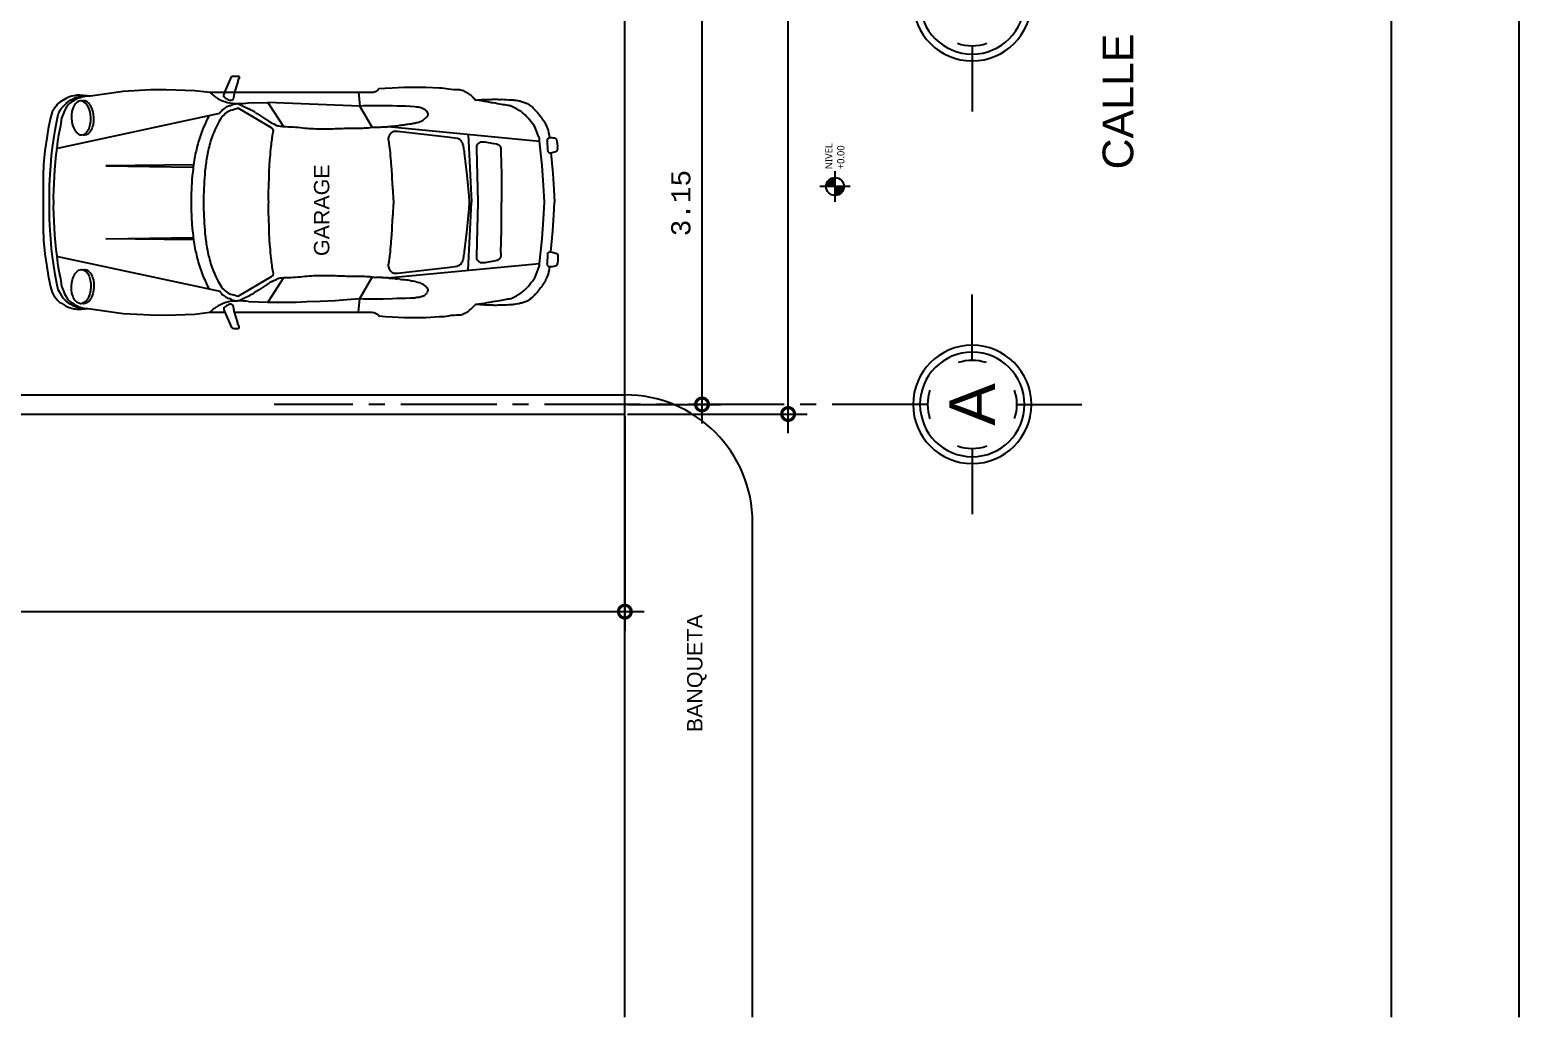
# Model space of a CAD drawing. Header units: inches. Extents: x -9 to 337, y -247 to 209.
# Drawn here: x 297.27 to 308.92, y 87.96 to 95.69 of the extents above; entities that cross this region are included whole.
import ezdxf
from ezdxf.enums import TextEntityAlignment as Align

# ---------------------------------------------------------------- set-up
doc = ezdxf.new("R2010")
doc.units = ezdxf.units.IN
doc.header["$MEASUREMENT"] = 0
doc.header["$PDMODE"] = 34
doc.linetypes.add('CENTER2', pattern=[1.125, 0.75, -0.125, 0.125, -0.125])
doc.styles.add('MONOTXT4', font='monotxt4.shx')
doc.styles.get("Standard").update_dxf_attribs({"font": 'arial.ttf'})
doc.dimstyles.new('E100', dxfattribs={"dimtxt": 0.15, "dimasz": 0.2, "dimexe": 0.15, "dimexo": 0.02, "dimgap": 0.09, "dimtad": 1, "dimzin": 0, "dimdsep": 46, "dimtxsty": 'MONOTXT4', "dimblk": 'DOTSMALL', "dimcen": 0.01, "dimdle": 0.15, "dimclrd": 1, "dimclre": 1, "dimclrt": 2, "dimadec": 0, "dimazin": 0, "dimtfac": 1, "dimtofl": 0, "dimtmove": 1, "dimatfit": 1, "dimldrblk": 'OPEN90', "dimfxl": 1, "dimtolj": 1, "dimtzin": 0, "dimarcsym": 0})

# ---------------------------------------------------------------- blocks, each defined once
blk = doc.blocks.new('AUPLN016')
at = {"color": 1}
for p, q in [((1.553, 0.836), (1.544, 0.732)), ((1.16, 0.727), (1.125, 0.726)), ((1.197, 0.729), (1.16, 0.727)), ((1.26, 0.73), (1.197, 0.729)), ((1.297, 0.732), (1.26, 0.73)), ((1.367, 0.733), (1.297, 0.732)), ((1.445, 0.733), (1.367, 0.733)), ((1.515, 0.733), (1.445, 0.733)), ((1.544, 0.732), (1.515, 0.733)), ((2.387, 0.754), (2.242, 0.758)), ((1.331, 0.576), (0.181, 0.466)), ((2.184, 0.589), (2.172, 0.584)), ((2.197, 0.595), (2.184, 0.589)), ((2.208, 0.602), (2.197, 0.595)), ((3.845, 0.41), (2.604, 0.676)), ((0.122, 0.397), (0.125, 0.467)), ((0.724, 0.518), (0.698, 0.002)), ((0.096, 0.378), (0.081, 0.22)), ((0.474, 0.386), (0.471, 0.212)), ((2.805, 0.287), (3.47, 0.28)), ((3.47, 0.28), (2.807, 0.268)), ((0.081, 0.22), (0.073, 0.099)), ((0.471, 0.212), (0.47, 0.002)), ((0.073, 0.099), (0.069, 0.002)), ((0.073, -0.094), (0.069, 0.002)), ((0.471, -0.208), (0.47, 0.002)), ((0.724, -0.513), (0.698, 0.002)), ((0.081, -0.216), (0.073, -0.094)), ((0.096, -0.373), (0.081, -0.216)), ((0.474, -0.381), (0.471, -0.208)), ((2.805, -0.282), (3.47, -0.275)), ((3.47, -0.275), (2.807, -0.264)), ((3.845, -0.405), (2.604, -0.672)), ((1.331, -0.571), (0.181, -0.461)), ((1.45, -0.566), (1.544, -0.727)), ((2.184, -0.584), (2.172, -0.579)), ((2.197, -0.591), (2.184, -0.584)), ((2.208, -0.598), (2.197, -0.591)), ((1.553, -0.831), (1.544, -0.727))]:
    blk.add_line(p, q, dxfattribs=at)
for points in [[(3.724, 0.765, 0.060199), (3.696, 0.783, -0.020357), (3.676, 0.793, 0.074057), (3.67, 0.796, -0.057112), (3.659, 0.799), (3.648, 0.802), (3.637, 0.804), (3.629, 0.806), (3.614, 0.808), (3.586, 0.81), (3.339, 0.845), (3.13, 0.855), (3.013, 0.857), (2.795, 0.849), (2.681, 0.836), (2.567, 0.836), (2.516, 0.951, 0.26651), (2.5, 0.959, -0.046048), (2.468, 0.959, 0.585653), (2.459, 0.945, -0.041042), (2.47, 0.915), (2.494, 0.836, -0.003206), (2.5, 0.806, 0.023233), (2.504, 0.786, 0.172254), (2.507, 0.781, 0.089292), (2.521, 0.774, 0.191515), (2.536, 0.776, 0.050928), (2.57, 0.799, 0.355547), (2.576, 0.808, 0.091991), (2.567, 0.836)], [(2.494, 0.836), (1.454, 0.836, -0.158952), (1.416, 0.847, -0.068562), (1.397, 0.864), (1.351, 0.867), (1.299, 0.87), (1.253, 0.873), (1.21, 0.875), (1.164, 0.875), (1.044, 0.875), (0.939, 0.869, 0.032511), (0.873, 0.862, -0.05701), (0.789, 0.856, 0.118188), (0.752, 0.845, 0.074794), (0.715, 0.822, 0.019366), (0.692, 0.802, 0.012762), (0.667, 0.776)], [(0.122, 0.395, -0.41835), (0.096, 0.378, -0.021212), (0.059, 0.387, -0.388855), (0.043, 0.412, -0.080664), (0.05, 0.478, -0.158156), (0.064, 0.487, -0.068495), (0.107, 0.492, -0.055667), (0.123, 0.566, 0.029493), (0.132, 0.585, -0.055911), (0.15, 0.618, 0.000971), (0.16, 0.633, -0.016357), (0.174, 0.651, 0.0165), (0.185, 0.667, -0.063106), (0.213, 0.698, 0.002692), (0.22, 0.706, -0.016731), (0.228, 0.714, -0.001315), (0.236, 0.722, -0.020474), (0.249, 0.733, -0.060237), (0.266, 0.746, -0.066468), (0.288, 0.756, 0.010072), (0.303, 0.761, -0.006697), (0.319, 0.766, -0.014302), (0.331, 0.769, -0.015553), (0.349, 0.773, -0.017917), (0.373, 0.777, -0.012643), (0.401, 0.779, -0.001214), (0.468, 0.783, 0.044294), (0.499, 0.783, -0.044294), (0.537, 0.783, 0.027399), (0.578, 0.781, -0.023961), (0.616, 0.78, -0.002142), (0.667, 0.776, 0.010764), (0.578, 0.762, -0.005676), (0.535, 0.755, 0.003101), (0.468, 0.744, 0.004206), (0.421, 0.735, 0.007198), (0.397, 0.731, 0.025171), (0.356, 0.71, 0.026671), (0.331, 0.694, 0.084163), (0.268, 0.64, 0.015423), (0.226, 0.586, 0.088732), (0.202, 0.536), (0.189, 0.501, 0.099756), (0.181, 0.466), (0.162, 0.28), (0.151, 0.13), (0.145, 0.002), (0.151, -0.125), (0.162, -0.276), (0.181, -0.461, 0.099756), (0.189, -0.496), (0.202, -0.531, 0.088732), (0.226, -0.582, 0.015423), (0.268, -0.635, 0.084163), (0.331, -0.69, 0.026671), (0.356, -0.705, 0.025171), (0.397, -0.726, 0.007198), (0.421, -0.731, 0.004206), (0.468, -0.739, 0.003101), (0.535, -0.75, -0.005676), (0.578, -0.758, 0.010764), (0.667, -0.772, -0.002142), (0.616, -0.776, -0.023961), (0.578, -0.777, 0.027399), (0.537, -0.778, -0.044294), (0.499, -0.778, 0.044294), (0.468, -0.778, -0.001214), (0.401, -0.774, -0.012643), (0.373, -0.772, -0.017917), (0.349, -0.769, -0.015553), (0.331, -0.765, -0.014302), (0.319, -0.761, -0.006697), (0.303, -0.756, 0.010072), (0.288, -0.751, -0.066468), (0.266, -0.742, -0.060237), (0.249, -0.728, -0.020474), (0.236, -0.717, -0.001315), (0.228, -0.709, -0.016731), (0.22, -0.701, 0.002692), (0.213, -0.694, -0.063106), (0.185, -0.662, 0.0165), (0.174, -0.647, -0.016357), (0.16, -0.628, 0.000971), (0.15, -0.614, -0.055911), (0.132, -0.581, 0.029493), (0.123, -0.561, -0.055667), (0.107, -0.487, 0.358934), (0.125, -0.462), (0.122, -0.393)], [(3.643, 0.514), (3.64, 0.513), (3.628, 0.512), (3.615, 0.515), (3.603, 0.522), (3.59, 0.534, -0.053048), (3.578, 0.552, -0.035612), (3.57, 0.572), (3.564, 0.592), (3.56, 0.618), (3.56, 0.644), (3.562, 0.67), (3.568, 0.696), (3.575, 0.716, -0.035612), (3.585, 0.735, -0.053048), (3.598, 0.752), (3.612, 0.763), (3.625, 0.769), (3.638, 0.771), (3.648, 0.769)], [(3.648, -0.797), (3.659, -0.795, -0.057112), (3.67, -0.791, 0.074057), (3.676, -0.789, -0.020357), (3.696, -0.778, 0.060199), (3.724, -0.76, 0.09981), (3.76, -0.729, 0.075944), (3.788, -0.678), (3.805, -0.634), (3.814, -0.576), (3.821, -0.542), (3.828, -0.507), (3.835, -0.46), (3.842, -0.405), (3.849, -0.357), (3.858, -0.244), (3.864, -0.141), (3.866, -0.087), (3.869, -0.037), (3.867, 0.002), (3.869, 0.041), (3.866, 0.091), (3.864, 0.146), (3.858, 0.249), (3.849, 0.361), (3.842, 0.41), (3.835, 0.464), (3.828, 0.511), (3.821, 0.547), (3.814, 0.581), (3.805, 0.638), (3.788, 0.682, 0.075944), (3.76, 0.734, 0.09981), (3.724, 0.765)], [(2.689, -0.653, 0.013324), (2.733, -0.554, 0.030992), (2.773, -0.437, 0.024048), (2.796, -0.332, 0.017481), (2.814, -0.197, 0.017092), (2.821, -0.092, 0.000555), (2.823, 0.002, 0.000555), (2.821, 0.096, 0.017092), (2.814, 0.202, 0.017481), (2.796, 0.336, 0.024048), (2.773, 0.441, 0.030992), (2.733, 0.559, 0.013324), (2.689, 0.658)], [(0.513, -0.439), (0.582, -0.451, 0.037582), (0.633, -0.454, 0.027766), (0.648, -0.442, 0.272793), (0.66, -0.406), (0.65, 0.002), (0.66, 0.41, 0.272793), (0.648, 0.447, 0.027766), (0.633, 0.459, 0.037582), (0.582, 0.456), (0.513, 0.444)], [(2.578, -0.702, 0.029294), (2.562, -0.714, -0.097394), (2.537, -0.728, 0.041228), (2.514, -0.737, -0.039917), (2.47, -0.746, 0.041416), (2.387, -0.75), (2.242, -0.753), (2.122, -0.571, -0.024218), (1.976, -0.562, 0.024289), (1.846, -0.554, 0.015269), (1.692, -0.557, -0.014699), (1.566, -0.559, 0.031825), (1.45, -0.566, -0.000324), (1.424, -0.567, -0.013538), (1.4, -0.567, 0.027693), (1.375, -0.568, -0.020103), (1.351, -0.569, 0.035852), (1.324, -0.572, -0.036864), (1.3, -0.574, 0.046721), (1.277, -0.576, -0.050458), (1.26, -0.578, 0.063348), (1.24, -0.581, -0.041553), (1.218, -0.584, 0.014238), (1.197, -0.587, 0.004738), (1.179, -0.59, 0.001859), (1.156, -0.593, -0.0009), (1.139, -0.596, 0.029058), (1.116, -0.601, -0.030721), (1.098, -0.605, 0.078523), (1.086, -0.609, -0.025161), (1.07, -0.617, 0.118417), (1.059, -0.624), (1.036, -0.645), (1.029, -0.654, 0.264692), (1.027, -0.665, 0.113633), (1.031, -0.68, 0.059206), (1.039, -0.691, 0.087323), (1.052, -0.701, 0.022677), (1.075, -0.711, 0.067037), (1.102, -0.718, -0.009818), (1.125, -0.721), (1.16, -0.723), (1.197, -0.725), (1.26, -0.726), (1.297, -0.728), (1.367, -0.729), (1.445, -0.729), (1.515, -0.729), (1.544, -0.727), (2.242, -0.753)], [(3.643, -0.51), (3.64, -0.509), (3.628, -0.508), (3.615, -0.511), (3.603, -0.517), (3.59, -0.529, 0.053048), (3.578, -0.548, 0.035612), (3.57, -0.567), (3.564, -0.588), (3.56, -0.613), (3.56, -0.64), (3.562, -0.666), (3.568, -0.691), (3.575, -0.711, 0.035612), (3.585, -0.73, 0.053048), (3.598, -0.747), (3.612, -0.759), (3.625, -0.765), (3.638, -0.766), (3.648, -0.764)], [(2.681, -0.831), (1.454, -0.831, 0.158952), (1.416, -0.842, 0.068562), (1.397, -0.86), (1.351, -0.863), (1.299, -0.866), (1.253, -0.868), (1.21, -0.87), (1.164, -0.87), (1.044, -0.87), (0.939, -0.865, -0.032511), (0.873, -0.857, 0.05701), (0.789, -0.852, -0.118188), (0.752, -0.84, -0.074794), (0.715, -0.818, -0.019366), (0.692, -0.798, -0.012762), (0.667, -0.772)], [(3.648, -0.797), (3.637, -0.799), (3.629, -0.801), (3.614, -0.803), (3.586, -0.805), (3.339, -0.84), (3.13, -0.851), (3.013, -0.853), (2.795, -0.844), (2.681, -0.831, 0.015833), (2.659, -0.811, 0.030735), (2.634, -0.792, 0.067689), (2.567, -0.76, 0.069337), (2.491, -0.747, 0.000298), (2.47, -0.746, -0.01679), (2.386, -0.706)], [(3.724, -0.76, -0.060199), (3.696, -0.778, 0.020357), (3.676, -0.789, -0.074057), (3.67, -0.791, 0.057112), (3.659, -0.795), (3.648, -0.797), (3.637, -0.799), (3.629, -0.801), (3.614, -0.803), (3.586, -0.805), (3.339, -0.84), (3.13, -0.851), (3.013, -0.853), (2.795, -0.844), (2.681, -0.831), (2.567, -0.831), (2.516, -0.947, -0.26651), (2.5, -0.954, 0.046048), (2.468, -0.954, -0.585653), (2.459, -0.941, 0.041042), (2.47, -0.911), (2.494, -0.831, 0.003206), (2.5, -0.801, -0.023233), (2.504, -0.781, -0.172254), (2.507, -0.776, -0.089292), (2.521, -0.77, -0.191515), (2.536, -0.771, -0.050928), (2.57, -0.794, -0.355547), (2.576, -0.803, -0.091991), (2.567, -0.831)]]:
    blk.add_lwpolyline(points, format="xyb", dxfattribs=at)
for points in [[(3.864, 0.485), (3.873, 0.417), (3.88, 0.355), (3.887, 0.277), (3.892, 0.215), (3.897, 0.13), (3.897, 0.06), (3.897, 0.002), (3.897, -0.056), (3.897, -0.125), (3.892, -0.211), (3.887, -0.273), (3.88, -0.351), (3.873, -0.413), (3.864, -0.48), (3.854, -0.545), (3.84, -0.613), (3.831, -0.662, -0.076061), (3.793, -0.724), (3.769, -0.747), (3.739, -0.771), (3.713, -0.784), (3.707, -0.788), (3.7, -0.79), (3.692, -0.794), (3.684, -0.795), (3.676, -0.797, 0.024992), (3.664, -0.8, -0.055838), (3.648, -0.803, -0.037237), (3.611, -0.803, 0.010303), (3.667, -0.808, 0.069994), (3.71, -0.805, 0.094971), (3.776, -0.781), (3.805, -0.763, 0.128179), (3.847, -0.727), (3.856, -0.713), (3.866, -0.698), (3.876, -0.682), (3.892, -0.628), (3.906, -0.553), (3.917, -0.483), (3.932, -0.387), (3.942, -0.286), (3.945, -0.197), (3.945, 0.002), (3.945, 0.202), (3.942, 0.29), (3.932, 0.392), (3.917, 0.488), (3.906, 0.557), (3.892, 0.632), (3.876, 0.687), (3.866, 0.703), (3.856, 0.718), (3.847, 0.731, 0.128179), (3.805, 0.768), (3.776, 0.786, 0.094971), (3.71, 0.809, 0.069994), (3.667, 0.812, 0.010303), (3.611, 0.808, -0.037237), (3.648, 0.808, -0.055838), (3.664, 0.805, 0.024992), (3.676, 0.802), (3.684, 0.8), (3.692, 0.798), (3.7, 0.794), (3.707, 0.792), (3.713, 0.789), (3.739, 0.775), (3.769, 0.752), (3.793, 0.728), (3.814, 0.693), (3.831, 0.666), (3.84, 0.618), (3.854, 0.55)], [(1.976, 0.567, -0.024218), (2.122, 0.576), (2.242, 0.758), (2.027, 0.758), (1.947, 0.755), (1.844, 0.752), (1.731, 0.746), (1.643, 0.74), (1.544, 0.732), (1.45, 0.57, 0.031825), (1.566, 0.564, -0.014699), (1.692, 0.562, 0.015269), (1.846, 0.559, 0.024289)], [(2.729, 0.002, 0.014918), (2.72, 0.214, 0.019606), (2.708, 0.315, 0.021498), (2.687, 0.422, 0.041408), (2.649, 0.535, 0.010479), (2.621, 0.597, 0.054559), (2.589, 0.648, 0.068511), (2.555, 0.681, 0.099189), (2.513, 0.701, -0.026704), (2.465, 0.715), (2.214, 0.566, 0.323311), (2.2, 0.533, -0.03065), (2.216, 0.427, 0.001086), (2.224, 0.341, -0.019868), (2.231, 0.221, 0.009294), (2.234, 0.125, -0.022865), (2.235, 0.002, -0.022865), (2.234, -0.121, 0.009294), (2.231, -0.216, -0.019868), (2.224, -0.336, 0.001086), (2.216, -0.423, -0.03065), (2.2, -0.528, 0.323311), (2.214, -0.562), (2.465, -0.71, -0.026704), (2.513, -0.696, 0.099189), (2.555, -0.677, 0.068511), (2.589, -0.643, 0.054559), (2.621, -0.593, 0.010479), (2.649, -0.531, 0.041408), (2.687, -0.418, 0.021498), (2.708, -0.31, 0.019606), (2.72, -0.209, 0.014918)], [(3.73, 0.639), (3.727, 0.613), (3.722, 0.587), (3.715, 0.567, -0.035612), (3.705, 0.548, -0.053048), (3.69, 0.529), (3.676, 0.518), (3.664, 0.513), (3.652, 0.512), (3.639, 0.515), (3.627, 0.522), (3.613, 0.534, -0.053048), (3.601, 0.552, -0.035612), (3.593, 0.572), (3.588, 0.592), (3.584, 0.618), (3.583, 0.644), (3.586, 0.67), (3.591, 0.696), (3.598, 0.716, -0.035612), (3.608, 0.735, -0.053048), (3.621, 0.752), (3.636, 0.763), (3.649, 0.769), (3.661, 0.771), (3.674, 0.768), (3.686, 0.761), (3.7, 0.749, -0.053048), (3.712, 0.731, -0.035612), (3.72, 0.711), (3.726, 0.691), (3.729, 0.665)], [(0.73, -0.204), (0.75, -0.372, 0.019104), (0.753, -0.391, -0.009159), (0.759, -0.431, 0.031826), (0.762, -0.437, 0.052632), (0.773, -0.458, 0.171331), (0.804, -0.481), (0.881, -0.492), (1.259, -0.534, -0.029797), (1.283, -0.534, 0.188975), (1.299, -0.529, 0.041781), (1.312, -0.516, 0.056578), (1.322, -0.502, 0.157073), (1.328, -0.473, 0.002681), (1.322, -0.431, -0.012314), (1.317, -0.395, -0.004904), (1.31, -0.309, 0.00764), (1.306, -0.268, -0.019123), (1.302, -0.194), (1.299, -0.13, -0.025492), (1.293, -0.076), (1.291, -0.031), (1.288, 0.002), (1.291, 0.035), (1.293, 0.081, -0.025492), (1.299, 0.134), (1.302, 0.199, -0.019123), (1.306, 0.273, 0.00764), (1.31, 0.314, -0.004904), (1.317, 0.399, -0.012314), (1.322, 0.435, 0.002681), (1.328, 0.478, 0.157073), (1.322, 0.506, 0.056578), (1.312, 0.521, 0.041781), (1.299, 0.534, 0.188975), (1.283, 0.539, -0.029797), (1.259, 0.539), (0.881, 0.496), (0.804, 0.486, 0.171331), (0.773, 0.463, 0.052632), (0.762, 0.442, 0.031826), (0.759, 0.435, -0.009159), (0.753, 0.395, 0.019104), (0.75, 0.376), (0.73, 0.209), (0.716, 0.052), (0.712, 0.002), (0.716, -0.047)], [(3.73, -0.634), (3.727, -0.608), (3.722, -0.583), (3.715, -0.563, 0.035612), (3.705, -0.544, 0.053048), (3.69, -0.524), (3.676, -0.513), (3.664, -0.509), (3.652, -0.508), (3.639, -0.511), (3.627, -0.517), (3.613, -0.529, 0.053048), (3.601, -0.548, 0.035612), (3.593, -0.567), (3.588, -0.588), (3.584, -0.613), (3.583, -0.64), (3.586, -0.666), (3.591, -0.691), (3.598, -0.711, 0.035612), (3.608, -0.73, 0.053048), (3.621, -0.747), (3.636, -0.759), (3.649, -0.765), (3.661, -0.766), (3.674, -0.764), (3.686, -0.757), (3.7, -0.744, 0.053048), (3.712, -0.726, 0.035612), (3.72, -0.707), (3.726, -0.686), (3.729, -0.66)]]:
    blk.add_lwpolyline(points, format="xyb", close=True, dxfattribs=at)
blk.add_lwpolyline([(1.029, 0.659), (1.032, 0.654), (1.036, 0.65), (1.047, 0.639), (1.059, 0.629)], dxfattribs=at)
for centre, radius, start, end in [((2.482, 1.027), 0.275, 287.9964, 303.4859), ((2.495, 1.008), 0.253, 303.4859, 310.5275), ((2.353, 1.173), 0.47, 310.5275, 314.1558), ((1.062, 0.667), 0.0354, 150.4682, 176.3996), ((1.079, 0.658), 0.0546, 136.9149, 150.4682), ((1.074, 0.662), 0.0482, 116.9526, 136.9149), ((1.174, 0.466), 0.269, 111.7563, 116.9526), ((1.115, 0.618), 0.105, 97.3007, 112.6414), ((1.025, 1.32), 0.602, 277.3007, 279.5508), ((2.204, 0.871), 0.23, 297.8614, 304.6808), ((2.427, 0.549), 0.161, 119.0933, 124.6808), ((2.994, -0.471), 1.329, 117.2263, 119.0933), ((3.02, -0.521), 1.385, 113.3787, 117.2263), ((2.452, 1.252), 0.502, 262.5762, 272.0626), ((2.435, 0.474), 0.279, 73.6276, 82.7711), ((1.84, 18.261), 17.521, 272.0626, 272.131), ((2.481, 1.031), 0.28, 272.131, 287.9964), ((2.582, 0.875), 0.15, 242.9033, 252.3468), ((2.514, 0.661), 0.0744, 50.0959, 72.3468), ((2.671, 0.849), 0.17, 230.0959, 236.8077), ((2.537, 0.643), 0.0754, 25.9432, 56.8077), ((1.038, 0.666), 0.0114, 161.3135, 220.6165), ((1.08, 0.648), 0.0286, 221.7225, 248.7359), ((1.006, 0.456), 0.177, 62.9707, 68.7359), ((1.104, 0.649), 0.0394, 242.9707, 260.93), ((1.073, 0.457), 0.155, 73.8915, 80.93), ((1.172, 0.8), 0.202, 253.8915, 260.5494), ((0.378, -3.976), 4.639, 80.3432, 80.5494), ((1.68, 3.676), 3.123, 260.3432, 260.7692), ((1.334, 1.549), 0.968, 260.7692, 261.8551), ((1.25, 0.963), 0.375, 261.8551, 265.1179), ((1.206, 0.452), 0.137, 75.6001, 85.1179), ((1.26, 0.66), 0.0772, 255.6001, 270.099), ((1.26, 0.496), 0.0869, 78.5447, 90.099), ((1.301, 0.701), 0.122, 258.5447, 269.2446), ((1.298, 0.416), 0.163, 80.7998, 89.2446), ((1.354, 0.765), 0.191, 260.7998, 269.013), ((1.346, 0.274), 0.3, 84.4063, 89.013), ((1.397, 0.794), 0.222, 264.4063, 270.7515), ((1.406, 0.113), 0.458, 87.6491, 90.7515), ((0.61, -19.27), 19.858, 87.5748, 87.6491), ((2.068, 1.182), 0.609, 275.0177, 278.4392), ((2.149, 0.64), 0.0608, 278.4392, 292.9476), ((2.172, 0.694), 0.0984, 291.5884, 306.2314), ((2.391, 0.395), 0.272, 121.0996, 126.2314), ((1.683, 1.569), 1.099, 301.0996, 304.9133), ((0.101, 0.468), 0.0245, 357.2489, 76.2281), ((0.542, 0.397), 0.0692, 152.6671, 189.926), ((0.521, 0.382), 0.0618, 98.998, 130.6463), ((0.065, -0.403), 0.0214, 104.1804, 189.1757), ((0.253, -0.42), 0.209, 176.4607, 194.9076), ((0.19, -0.804), 0.441, 102.3266, 107.1873), ((0.1, -0.394), 0.0218, 11.5186, 102.3266), ((0.542, -0.393), 0.0692, 170.074, 207.3329), ((0.521, -0.378), 0.0618, 229.3537, 261.002), ((0.071, -0.457), 0.0266, 219.8164, 255.7652), ((0.103, -0.33), 0.157, 255.7652, 271.4386), ((2.068, -1.178), 0.609, 81.5608, 84.9823), ((2.149, -0.636), 0.0608, 67.0524, 81.5608), ((2.172, -0.689), 0.0984, 53.7686, 68.4116), ((2.391, -0.39), 0.272, 233.7686, 238.9004), ((1.683, -1.564), 1.099, 55.0867, 58.9004), ((2.204, -0.867), 0.23, 55.3192, 62.1386), ((2.537, -0.639), 0.0754, 303.1923, 334.0568), ((2.427, -0.545), 0.161, 235.3192, 240.9067), ((2.994, 0.475), 1.329, 240.9067, 242.7737)]:
    blk.add_arc(centre, radius, start, end, dxfattribs=at)
blk = doc.blocks.new('EJE NORTE NUEVO')
at = {"color": 8}
for p, q in [((0, 3.252), (0, 3.764)), ((-0.347, 2.905), (-0.859, 2.905)), ((0.347, 2.905), (0.859, 2.905))]:
    blk.add_line(p, q, dxfattribs=at)
at = {"color": 2, "linetype": 'CENTER2'}
blk.add_line((0, 2.558), (0, -2.558), dxfattribs=at)
at = {"color": 8}
blk.add_circle((0, 2.905), 0.463, dxfattribs=at)
at = {"color": 4}
blk.add_circle((0, 2.905), 0.409, dxfattribs=at)
at = {"color": 8}
for start, end in [(71.4161, 108.5839), (160.6993, 199.2784), (341.7694, 18.2529), (251.0526, 288.9474)]:
    blk.add_arc((0, 2.905), 0.347, start, end, dxfattribs=at)
at = {"color": 4}
blk.add_attdef('A', text='', height=0.358, dxfattribs=at).set_placement((0, 2.905), align=Align.MIDDLE_CENTER)
blk = doc.blocks.new('_DotSmall')
at = {"color": 0, "linetype": 'ByBlock', "const_width": 0.5}
blk.add_lwpolyline([(-0.0625, 0, 1), (0.0625, 0, 1)], format="xyb", close=True, dxfattribs=at)
blk = doc.blocks.new('*D532')
at = {"color": 1, "lineweight": -2, "transparency": 16777216}
for p, q in [((302.527, 92.607), (302.527, 96.057)), ((301.943, 95.907), (302.677, 95.907)), ((301.943, 92.757), (302.677, 92.757))]:
    blk.add_line(p, q, dxfattribs=at)
at = {"layer": 'DEFPOINTS', "color": 0, "transparency": 16777216}
for p in [(301.923, 95.907), (302.527, 95.907), (301.923, 92.757)]:
    blk.add_point(p, dxfattribs=at)
at = {"color": 1, "lineweight": -2, "transparency": 16777216, "xscale": 0.2, "yscale": 0.2, "zscale": 0.2}
for p, rotation in [((302.527, 95.907), 90), ((302.527, 92.757), 270)]:
    blk.add_blockref('_DotSmall', p, dxfattribs=dict(at, rotation=rotation))
at = {"color": 2, "transparency": 16777216, "insert": (302.362, 94.332), "char_height": 0.15, "attachment_point": 5, "rotation": 90, "style": 'MONOTXT4'}
blk.add_mtext('\\A1;3.15', dxfattribs=at)
blk = doc.blocks.new('_Open90')
at = {"color": 0, "linetype": 'ByBlock', "lineweight": -2}
for p, q in [((0, 0), (-1, 0)), ((-0.5, 0.5), (0, 0)), ((0, 0), (-0.5, -0.5))]:
    blk.add_line(p, q, dxfattribs=at)
blk = doc.blocks.new('*D534')
at = {"color": 1, "lineweight": -2, "transparency": 16777216}
for p, q in [((303.201, 92.532), (303.201, 100.832)), ((301.943, 100.682), (303.351, 100.682)), ((301.943, 92.682), (303.351, 92.682))]:
    blk.add_line(p, q, dxfattribs=at)
at = {"layer": 'DEFPOINTS', "color": 0, "transparency": 16777216}
for p in [(301.923, 100.682), (303.201, 100.682), (301.923, 92.682)]:
    blk.add_point(p, dxfattribs=at)
at = {"color": 1, "lineweight": -2, "transparency": 16777216, "xscale": 0.2, "yscale": 0.2, "zscale": 0.2}
for p, rotation in [((303.201, 100.682), 90), ((303.201, 92.682), 270)]:
    blk.add_blockref('_DotSmall', p, dxfattribs=dict(at, rotation=rotation))
at = {"color": 2, "transparency": 16777216, "insert": (303.036, 96.682), "char_height": 0.15, "attachment_point": 5, "rotation": 90, "style": 'MONOTXT4'}
blk.add_mtext('\\A1;8.00', dxfattribs=at)
blk = doc.blocks.new('*D520')
at = {"color": 1, "lineweight": -2, "transparency": 16777216}
for p, q in [((286.923, 92.662), (286.923, 90.986)), ((301.923, 92.662), (301.923, 90.986)), ((286.773, 91.136), (302.073, 91.136))]:
    blk.add_line(p, q, dxfattribs=at)
at = {"layer": 'DEFPOINTS', "color": 0, "transparency": 16777216}
for p in [(286.923, 92.682), (301.923, 92.682), (301.923, 91.136)]:
    blk.add_point(p, dxfattribs=at)
at = {"color": 1, "lineweight": -2, "transparency": 16777216, "xscale": 0.2, "yscale": 0.2, "zscale": 0.2, "rotation": 180}
blk.add_blockref('_DotSmall', (286.923, 91.136), dxfattribs=at)
at = {"color": 1, "lineweight": -2, "transparency": 16777216, "xscale": 0.2, "yscale": 0.2, "zscale": 0.2}
blk.add_blockref('_DotSmall', (301.923, 91.136), dxfattribs=at)
at = {"color": 2, "transparency": 16777216, "insert": (294.423, 91.301), "char_height": 0.15, "attachment_point": 5, "style": 'MONOTXT4'}
blk.add_mtext('\\A1;15.00', dxfattribs=at)
blk = doc.blocks.new('Sbpln060')
for p, q in [((0, -0.362), (0, 0.362)), ((-0.362, 0), (0.362, 0))]:
    blk.add_line(p, q)
at = {"const_width": 0.212}
for points in [[(0, -0.106, -0.414214), (-0.106, 0, -1)], [(0.106, 0, 0.414214), (0, 0.106, 1)]]:
    blk.add_lwpolyline(points, format="xyb", dxfattribs=at)
blk.add_circle((0, 0), 0.212)

msp = doc.modelspace()

# ---------------------------------------------------------------- linework, layer by layer
at = {"color": 8}
for p, q in [((301.923, 87.963), (301.923, 105.574)), ((307.923, 87.963), (307.923, 105.574)), ((308.923, 87.963), (308.923, 105.574)), ((301.923, 92.832), (301.923, 92.832)), ((302.923, 87.963), (302.923, 91.832)), ((302.923, 87.963), (302.923, 91.832))]:
    msp.add_line(p, q, dxfattribs=at)
at = {"color": 4}
for p, q in [((293.123, 92.832), (301.923, 92.832)), ((293.123, 92.682), (301.923, 92.682))]:
    msp.add_line(p, q, dxfattribs=at)
at = {"color": 8}
msp.add_arc((301.923, 91.832), 1, 0, 90, dxfattribs=at)

# ---------------------------------------------------------------- block references
at = {"color": 4}
ref = msp.add_blockref('EJE NORTE NUEVO', (301.737, 95.907), dxfattribs=dict(at, xscale=-1, rotation=270))
ref.add_attrib('A', 'B', dxfattribs={"color": 4, "height": 0.358, "rotation": 90}).set_placement((304.642, 95.907), align=Align.MIDDLE_CENTER)
for name, p, xscale, yscale, zscale, rotation in [('AUPLN016', (301.443, 94.341), 1.032504131579539, 1.032504131579539, 1.032504131579539, 180), ('Sbpln060', (303.568, 94.462), 0.330657465729229, 0.330657465729229, 0.330657465729229, 90)]:
    msp.add_blockref(name, p, dxfattribs=dict(xscale=xscale, yscale=yscale, zscale=zscale, rotation=rotation))
ref = msp.add_blockref('EJE NORTE NUEVO', (301.737, 92.757), dxfattribs=dict(at, xscale=-1, rotation=270))
ref.add_attrib('A', 'A', dxfattribs={"color": 4, "height": 0.358, "rotation": 90}).set_placement((304.642, 92.757), align=Align.MIDDLE_CENTER)

# ---------------------------------------------------------------- texts
at = {"color": 2, "attachment_point": 1, "rotation": 90}
for s, insert, char_height in [('CALLE', (305.662, 94.596), 0.24), ('GARAGE', (299.49, 93.918), 0.12), ('BANQUETA', (302.41, 90.193), 0.12)]:
    msp.add_mtext(s, dxfattribs=dict(at, insert=insert, char_height=char_height))
at = {"insert": (303.491, 94.597), "char_height": 0.05618, "width": 0.28662, "attachment_point": 1, "rotation": 90}
msp.add_mtext('{\\f@Microsoft YaHei Light|b0|i0|c0|p34;NIVEL\\P+0.00}', dxfattribs=at)

# ---------------------------------------------------------------- dimensions: what is measured, and where the dimension line sits
for base, p1, p2, angle, picture, middle in [((303.201, 100.682), (301.923, 92.682), (301.923, 100.682), 90, '*D534', (303.036, 96.682)), ((302.527, 95.907), (301.923, 92.757), (301.923, 95.907), 90, '*D532', (302.362, 94.332)), ((301.923, 91.136), (286.923, 92.682), (301.923, 92.682), 180, '*D520', (294.423, 91.301))]:
    dim = msp.add_linear_dim(base=base, p1=p1, p2=p2, angle=angle, dimstyle='E100')
    dim.commit()
    dim.dimension.update_dxf_attribs({"geometry": picture, "text_midpoint": middle})

doc.saveas('drawing.dxf')
